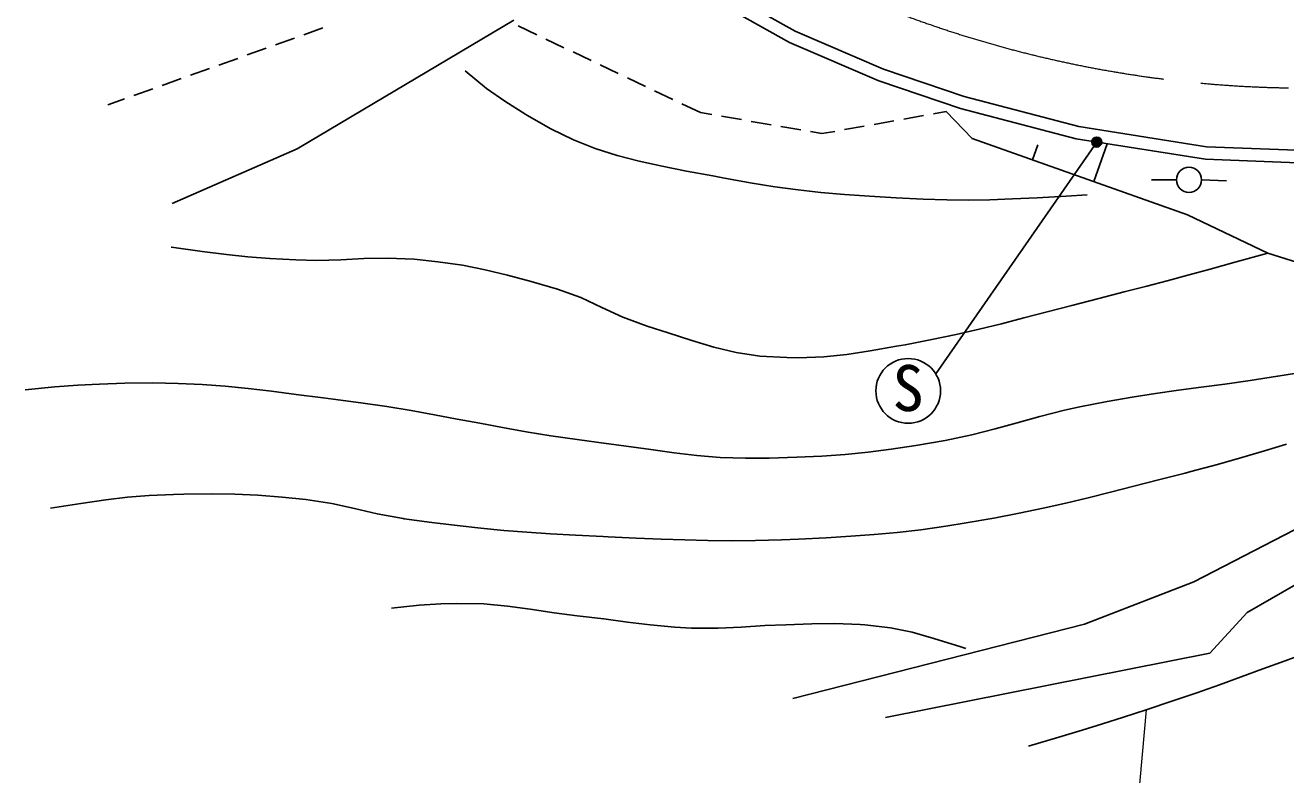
# Model space of a CAD drawing. Units: millimetres, scale not verified. Extents: x 40000 to 680000, y 20000 to 380000.
# Drawn here: x 93882 to 144152, y 243651 to 273524 of the extents above; entities that cross this region are included whole.
import ezdxf
from ezdxf.enums import TextEntityAlignment as Align

# ---------------------------------------------------------------- set-up
doc = ezdxf.new("R2010")
doc.units = ezdxf.units.MM
doc.header["$LTSCALE"] = 1000
doc.linetypes.add('CHAIN', pattern=[18.5, 12, -1.5, 3.5, -1.5])
for name, color, linetype, lineweight in [('M-BGD', 7, 'Continuous', 25), ('M-BMK', 2, 'CHAIN', 13), ('M-STR-HTXT', 7, 'Continuous', 13), ('M-STR-STRC', 7, 'Continuous', 25)]:
    doc.layers.add(name, color=color, linetype=linetype, lineweight=lineweight)
doc.styles.add('ＭＳ ゴシック', font='')
doc.styles.get('ＭＳ ゴシック').set_extended_font_data('MS Gothic')

msp = doc.modelspace()

# ---------------------------------------------------------------- linework, layer by layer
at = {"layer": 'M-BGD'}
for p, q in [((118912, 276458), (124585, 273284)), ((118796, 275950), (124363, 272835)), ((104728, 268592), (113361, 273722)), ((114283, 273144), (113542, 273496)), ((104620, 273012), (103867, 272742)), ((105750, 273416), (104996, 273146)), ((115367, 272628), (114645, 272972)), ((124585, 273284), (128103, 271771)), ((103490, 272607), (102737, 272338)), ((124363, 272835), (127925, 271304)), ((102360, 272203), (101607, 271933)), ((116451, 272113), (115728, 272457)), ((101230, 271798), (100477, 271529)), ((111421, 271704), (112278, 271000)), ((117534, 271598), (116812, 271941)), ((128103, 271771), (131326, 270686)), ((98971, 270990), (98217, 270720)), ((100100, 271394), (99347, 271125)), ((112278, 271000), (113006, 270494)), ((118618, 271082), (117896, 271426)), ((127925, 271304), (131183, 270207)), ((97841, 270585), (97181, 270349)), ((113006, 270494), (113846, 269971)), ((119702, 270567), (118979, 270911)), ((131326, 270686), (135898, 269486)), ((113846, 269971), (113892, 269943)), ((120805, 270043), (120063, 270395)), ((121259, 269964), (120805, 270043)), ((130608, 270081), (130101, 269991)), ((131649, 269014), (130608, 270081)), ((131183, 270207), (135795, 268996)), ((113892, 269943), (114841, 269399)), ((122442, 269760), (121654, 269896)), ((123624, 269555), (122836, 269692)), ((124807, 269351), (124019, 269487)), ((127344, 269503), (126556, 269364)), ((128526, 269712), (127738, 269573)), ((129707, 269921), (128919, 269782)), ((135898, 269486), (140995, 268680)), ((114841, 269399), (115742, 268962)), ((115742, 268962), (116617, 268612)), ((125656, 269205), (125201, 269283)), ((126162, 269294), (125656, 269205)), ((140233, 265967), (131649, 269014)), ((135795, 268996), (140946, 268182)), ((99746, 266422), (104728, 268592)), ((116617, 268612), (117485, 268331)), ((134047, 268163), (134258, 268756)), ((136495, 267293), (137030, 268801)), ((140995, 268680), (145599, 268499)), ((117485, 268331), (118368, 268100)), ((118368, 268100), (119285, 267900)), ((140946, 268182), (145598, 267999)), ((119285, 267900), (120258, 267712)), ((120258, 267712), (121307, 267517)), ((121307, 267517), (121706, 267442)), ((121706, 267442), (122792, 267246)), ((122792, 267246), (123777, 267088)), ((123777, 267088), (124704, 266962)), ((124704, 266962), (125614, 266861)), ((139792, 267362), (138792, 267362)), ((140792, 267362), (141791, 267323)), ((125614, 266861), (126549, 266779)), ((126549, 266779), (127548, 266709)), ((127548, 266709), (128611, 266647)), ((128611, 266647), (129691, 266595)), ((129691, 266595), (130636, 266565)), ((130636, 266565), (131505, 266558)), ((131505, 266558), (132356, 266571)), ((132356, 266571), (133248, 266602)), ((133248, 266602), (134241, 266650)), ((134241, 266650), (135394, 266713)), ((135394, 266713), (136225, 266760)), ((143433, 264443), (140233, 265967)), ((99712, 264678), (99707, 264679)), ((100937, 264510), (99712, 264678)), ((101906, 264385), (100937, 264510)), ((143433, 264443), (142173, 264091)), ((147471, 263173), (143433, 264443)), ((102760, 264293), (101906, 264385)), ((103638, 264224), (102760, 264293)), ((104679, 264168), (103638, 264224)), ((105506, 264151), (104679, 264168)), ((106473, 264180), (105506, 264151)), ((107385, 264226), (106473, 264180)), ((108330, 264246), (107385, 264226)), ((109396, 264196), (108330, 264246)), ((110337, 264099), (109396, 264196)), ((111314, 263956), (110337, 264099)), ((112221, 263778), (111314, 263956)), ((142173, 264091), (141135, 263803)), ((113116, 263562), (112221, 263778)), ((114059, 263304), (113116, 263562)), ((140243, 263559), (139425, 263339)), ((141135, 263803), (140243, 263559)), ((115107, 263003), (114059, 263304)), ((116040, 262670), (115107, 263003)), ((138605, 263123), (137711, 262892)), ((139425, 263339), (138605, 263123)), ((116877, 262278), (116040, 262670)), ((136701, 262633), (135623, 262355)), ((137711, 262892), (136701, 262633)), ((117709, 261884), (116877, 262278)), ((134636, 262097), (133711, 261856)), ((135623, 262355), (134636, 262097)), ((118687, 261525), (117709, 261884)), ((119520, 261268), (118687, 261525)), ((131928, 261411), (131010, 261201)), ((132818, 261628), (131928, 261411)), ((133711, 261856), (132818, 261628)), ((120463, 260964), (119520, 261268)), ((121348, 260698), (120463, 260964)), ((130035, 260995), (128973, 260791)), ((131010, 261201), (130035, 260995)), ((122235, 260484), (121348, 260698)), ((123184, 260338), (122235, 260484)), ((126644, 260404), (125727, 260312)), ((127578, 260545), (126644, 260404)), ((128632, 260730), (127578, 260545)), ((128973, 260791), (128632, 260730)), ((124256, 260275), (123184, 260338)), ((124725, 260274), (124256, 260275)), ((125727, 260312), (124725, 260274)), ((142728, 259365), (143825, 259535)), ((143825, 259535), (143833, 259536)), ((143833, 259536), (144917, 259711)), ((93882, 258996), (95069, 259116)), ((95069, 259116), (95986, 259184)), ((95986, 259184), (96850, 259223)), ((96850, 259223), (97860, 259252)), ((97860, 259252), (98971, 259267)), ((98971, 259267), (99988, 259250)), ((99988, 259250), (100941, 259205)), ((100941, 259205), (101858, 259134)), ((101858, 259134), (102769, 259043)), ((102769, 259043), (103704, 258934)), ((103704, 258934), (104691, 258810)), ((138962, 258848), (139871, 258975)), ((139871, 258975), (140781, 259096)), ((140489, 251336), (155168, 258930)), ((140781, 259096), (141723, 259222)), ((141723, 259222), (142728, 259365)), ((104691, 258810), (105759, 258676)), ((105759, 258676), (106157, 258627)), ((106157, 258627), (107271, 258481)), ((107271, 258481), (108305, 258327)), ((135934, 258315), (137024, 258529)), ((137024, 258529), (138023, 258703)), ((138023, 258703), (138962, 258848)), ((108305, 258327), (109278, 258165)), ((109278, 258165), (110208, 257999)), ((110208, 257999), (111112, 257830)), ((133446, 257682), (134343, 257932)), ((134343, 257932), (135324, 258180)), ((135324, 258180), (135934, 258315)), ((111112, 257830), (112009, 257660)), ((112009, 257660), (112917, 257491)), ((112917, 257491), (113855, 257325)), ((131626, 257199), (132564, 257436)), ((132564, 257436), (133446, 257682)), ((113855, 257325), (114840, 257163)), ((114840, 257163), (115891, 257008)), ((115891, 257008), (116755, 256894)), ((116755, 256894), (117845, 256749)), ((129404, 256777), (130483, 256964)), ((130483, 256964), (130564, 256979)), ((130564, 256979), (131626, 257199)), ((117845, 256749), (118831, 256609)), ((118831, 256609), (119756, 256482)), ((119756, 256482), (120663, 256377)), ((120663, 256377), (121597, 256301)), ((125648, 256351), (126583, 256418)), ((126583, 256418), (127494, 256508)), ((127494, 256508), (128421, 256626)), ((128421, 256626), (129404, 256777)), ((142400, 256293), (143305, 256564)), ((143305, 256564), (144180, 256833)), ((121597, 256301), (122600, 256264)), ((122600, 256264), (123546, 256269)), ((123546, 256269), (124649, 256303)), ((124649, 256303), (125648, 256351)), ((140359, 255732), (141430, 256017)), ((141430, 256017), (142400, 256293)), ((138093, 255149), (139078, 255404)), ((139078, 255404), (140144, 255678)), ((140144, 255678), (140359, 255732)), ((136267, 254688), (137164, 254911)), ((137164, 254911), (138093, 255149)), ((94884, 254283), (96106, 254468)), ((96106, 254468), (97091, 254609)), ((97091, 254609), (97957, 254711)), ((97957, 254711), (98821, 254781)), ((98821, 254781), (99800, 254826)), ((99800, 254826), (100211, 254837)), ((100211, 254837), (101291, 254852)), ((101291, 254852), (102246, 254839)), ((102246, 254839), (103162, 254796)), ((103162, 254796), (104126, 254720)), ((104126, 254720), (105070, 254624)), ((105070, 254624), (106113, 254465)), ((106113, 254465), (107019, 254261)), ((134470, 254272), (135377, 254475)), ((135377, 254475), (136267, 254688)), ((107019, 254261), (107922, 254048)), ((107922, 254048), (108956, 253862)), ((131409, 253687), (132511, 253880)), ((132511, 253880), (133523, 254074)), ((133523, 254074), (134470, 254272)), ((108956, 253862), (108991, 253857)), ((108991, 253857), (110095, 253710)), ((110095, 253710), (111105, 253586)), ((111105, 253586), (112054, 253481)), ((112054, 253481), (112970, 253393)), ((112970, 253393), (113885, 253318)), ((128654, 253304), (129592, 253414)), ((129592, 253414), (130600, 253557)), ((130600, 253557), (131409, 253687)), ((113885, 253318), (114828, 253253)), ((114828, 253253), (115831, 253195)), ((115831, 253195), (116924, 253142)), ((116924, 253142), (117132, 253133)), ((117132, 253133), (118240, 253083)), ((118240, 253083), (119248, 253041)), ((119248, 253041), (120193, 253008)), ((120193, 253008), (121110, 252987)), ((121110, 252987), (122034, 252980)), ((122034, 252980), (123000, 252990)), ((123000, 252990), (124045, 253020)), ((124045, 253020), (124718, 253047)), ((124718, 253047), (125818, 253100)), ((125818, 253100), (126812, 253155)), ((126812, 253155), (127742, 253221)), ((127742, 253221), (128654, 253304)), ((136121, 249660), (140489, 251336)), ((144546, 251238), (142616, 250121)), ((108486, 250293), (109586, 250416)), ((109586, 250416), (110458, 250466)), ((110458, 250466), (111100, 250482)), ((111100, 250482), (112170, 250463)), ((112170, 250463), (113113, 250376)), ((113113, 250376), (114018, 250247)), ((114018, 250247), (114971, 250104)), ((114971, 250104), (115892, 249990)), ((115892, 249990), (116959, 249864)), ((116959, 249864), (117899, 249737)), ((142616, 250121), (141118, 248495)), ((117899, 249737), (118810, 249623)), ((118810, 249623), (119791, 249534)), ((119791, 249534), (120458, 249497)), ((120458, 249497), (121511, 249490)), ((121511, 249490), (122438, 249538)), ((122438, 249538), (123381, 249599)), ((123381, 249599), (124208, 249630)), ((124208, 249630), (125249, 249663)), ((124489, 246695), (136121, 249660)), ((125249, 249663), (126170, 249685)), ((126170, 249685), (127173, 249647)), ((127173, 249647), (127371, 249630)), ((127371, 249630), (128390, 249505)), ((128390, 249505), (129246, 249329)), ((129246, 249329), (130121, 249082)), ((130121, 249082), (131195, 248744)), ((141118, 248495), (128191, 245930)), ((131195, 248744), (131387, 248683)), ((144122, 248192), (145062, 248534)), ((142375, 247552), (143236, 247867)), ((143236, 247867), (144122, 248192)), ((141509, 247239), (142375, 247552)), ((139643, 246592), (140608, 246922)), ((140608, 246922), (141509, 247239)), ((138585, 246244), (139643, 246592)), ((136844, 245686), (137681, 245952)), ((137681, 245952), (138585, 246244)), ((135099, 245151), (136032, 245434)), ((136032, 245434), (136844, 245686)), ((133897, 244795), (135099, 245151))]:
    msp.add_line(p, q, dxfattribs=at)
msp.add_circle((140292, 267362), 500, dxfattribs=at)
at = {"layer": 'M-BMK'}
msp.add_arc((144973, 316846), 45823, 224.7269, 286.4528, dxfattribs=at)
at = {"layer": 'M-STR-HTXT'}
msp.add_line((138585, 246244), (137750, 237101), dxfattribs=at)
at = {"layer": 'M-STR-STRC'}
for p, q in [((136444, 268973), (136444, 268760)), ((136494, 269027), (136494, 268706)), ((136544, 269054), (136544, 268679)), ((136594, 269066), (136594, 268668)), ((136644, 269064), (136644, 268669)), ((136694, 269050), (136694, 268684)), ((136744, 269018), (136744, 268715)), ((136794, 268952), (136794, 268781)), ((136613, 268866), (130190, 259632))]:
    msp.add_line(p, q, dxfattribs=at)
for centre, radius in [((136613, 268867), 200), ((129095, 258951), 1290)]:
    msp.add_circle(centre, radius, dxfattribs=at)

# ---------------------------------------------------------------- texts
at = {"layer": 'M-STR-STRC', "style": 'ＭＳ ゴシック'}
msp.add_text('S', height=1833, dxfattribs=at).set_placement((128467, 257598), align=Align.BOTTOM_LEFT)

doc.saveas('drawing.dxf')
